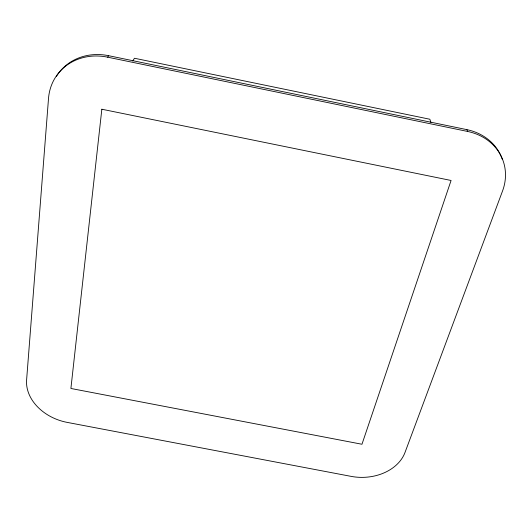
<?xml version="1.0" encoding="UTF-8"?>
<svg xmlns="http://www.w3.org/2000/svg" width="532" height="532" viewBox="0 0 532 532"><rect width="100%" height="100%" fill="white"/><g stroke="black" fill="none" stroke-linecap="round" stroke-linejoin="round"><path stroke-width="0.8" d="M132.701 61.027L134.476 58.247L429.836 119.241L430.913 122.36M466.83 129.635L467.635 131.457A54.776 47.927 -19.5 0 1 502.547 190.975L404.992 452.499A44.535 33.975 -0.7 0 1 351.113 476.373L67.145 422.381A45.247 34.74 17.5 0 1 26.6 379.981L48.525 98.347A55.468 49.549 35.9 0 1 107.61 57.17L108.688 55.714L466.83 129.635A54.503 47.74 -19.6 0 1 502.208 159.088M107.61 57.17L467.635 131.457M56.339 76.515A55.188 49.343 36.1 0 1 108.688 55.714M101.838 109.226L70.902 388.473L361.966 444.253L451.076 180.474L101.838 109.226"/></g></svg>
